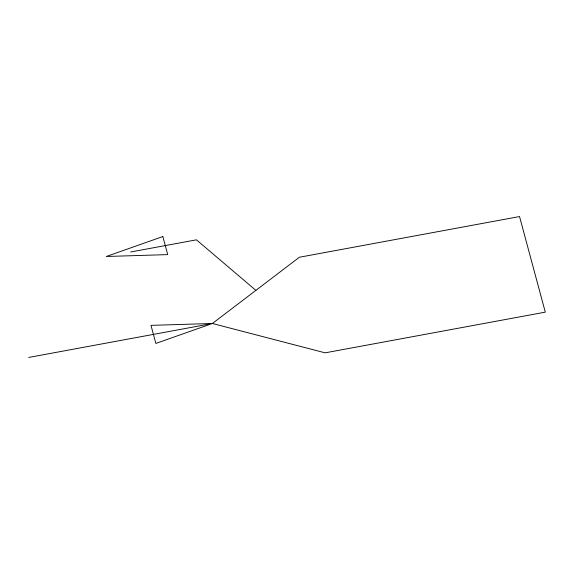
<?xml version="1.0" encoding="UTF-8"?>
<svg xmlns="http://www.w3.org/2000/svg" width="574" height="574" viewBox="0 0 574 574"><rect width="100%" height="100%" fill="white"/><g stroke="black" fill="none" stroke-linecap="round" stroke-linejoin="round"><path stroke-width="0.86" d="M212.402 323.492L299.37 257.245L519.542 216.556L545.3 312.148L325.128 352.838L212.402 323.492L150.991 325.358L155.863 343.431L212.402 323.492L28.7 357.444M130.664 251.979L196.423 239.832L255.882 290.372M162.851 236.545L106.312 256.485L167.723 254.619L162.851 236.545"/></g></svg>
